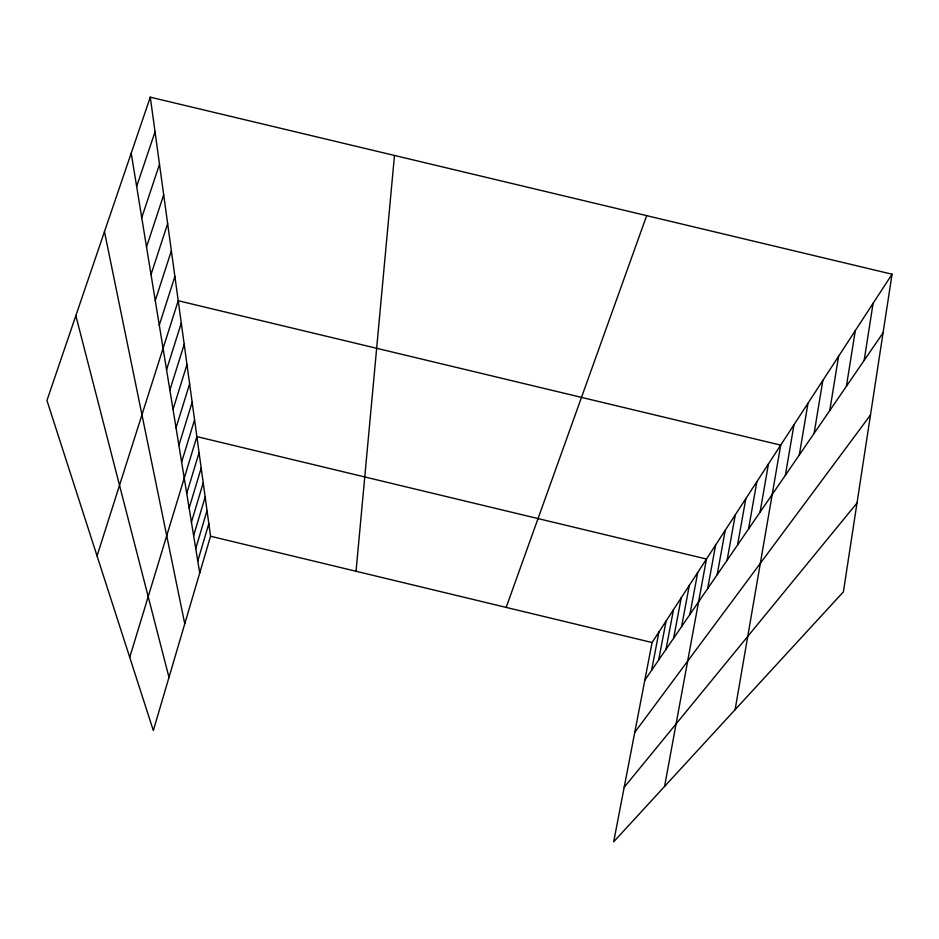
<?xml version="1.0" encoding="UTF-8"?>
<svg xmlns="http://www.w3.org/2000/svg" width="939" height="939" viewBox="0 0 939 939"><rect width="100%" height="100%" fill="white"/><g stroke="black" fill="none" stroke-linecap="round" stroke-linejoin="round"><path stroke-width="1.41" d="M356.045 571.264L394.474 155.463M892.05 274.211L843.398 591.852L613.672 841.825L652.077 642.534L892.05 274.211L150.287 97.175L46.95 400.483L153.327 730.542L210.547 536.239L150.287 97.175M864.15 360.423L873.094 303.32M846.415 386.269L855.3 330.61M829.759 410.554L838.586 356.268M814.101 433.395L822.846 380.424M799.324 454.934L808.01 403.207M785.38 475.263L793.971 424.745M735.108 709.684L780.708 445.121L178.222 300.738L97.057 555.935M760.062 512.189L768.478 463.866M748.536 528.986L756.869 481.695M737.573 544.972L745.812 498.668M727.126 560.196L735.284 514.83M717.173 574.715L725.237 530.242M707.666 588.565L715.647 544.972M664.566 786.448L706.468 559.045L196.873 436.612L129.735 657.335M689.907 614.47L697.7 572.52M673.627 638.203L681.233 597.779M681.597 626.595L689.296 585.42M665.986 649.354L673.498 609.646M651.596 670.329L658.943 631.994M658.65 660.047L666.08 621.043M197.777 561.017L208.822 523.657M195.746 548.576L207.026 510.593M191.427 522.154L203.211 482.822M193.634 535.629L205.16 496.989M189.138 508.093L201.192 468.068M186.744 493.433L199.08 452.68M181.626 462.105L194.561 419.815M178.903 445.344L192.155 402.256M176.027 427.797L189.631 383.863M173.034 409.392L186.978 364.578M169.877 390.072L184.208 344.355M166.555 369.755L181.286 323.098M159.278 325.14L174.889 276.465M155.264 300.586L171.368 250.807M151.026 274.575L167.647 223.658M146.519 246.98L163.691 194.878M141.742 217.66L159.501 164.325M136.648 186.45L155.041 131.824M506.168 607.404L646.678 215.653M644.823 680.212L883.071 332.829M634.776 732.338L870.476 415.015M624.189 787.269L857.002 503.022M210.547 536.239L652.077 642.534M75.848 315.68L168.985 677.359M104.464 231.651L184.76 623.801M131.214 153.163L199.725 572.966"/></g></svg>
